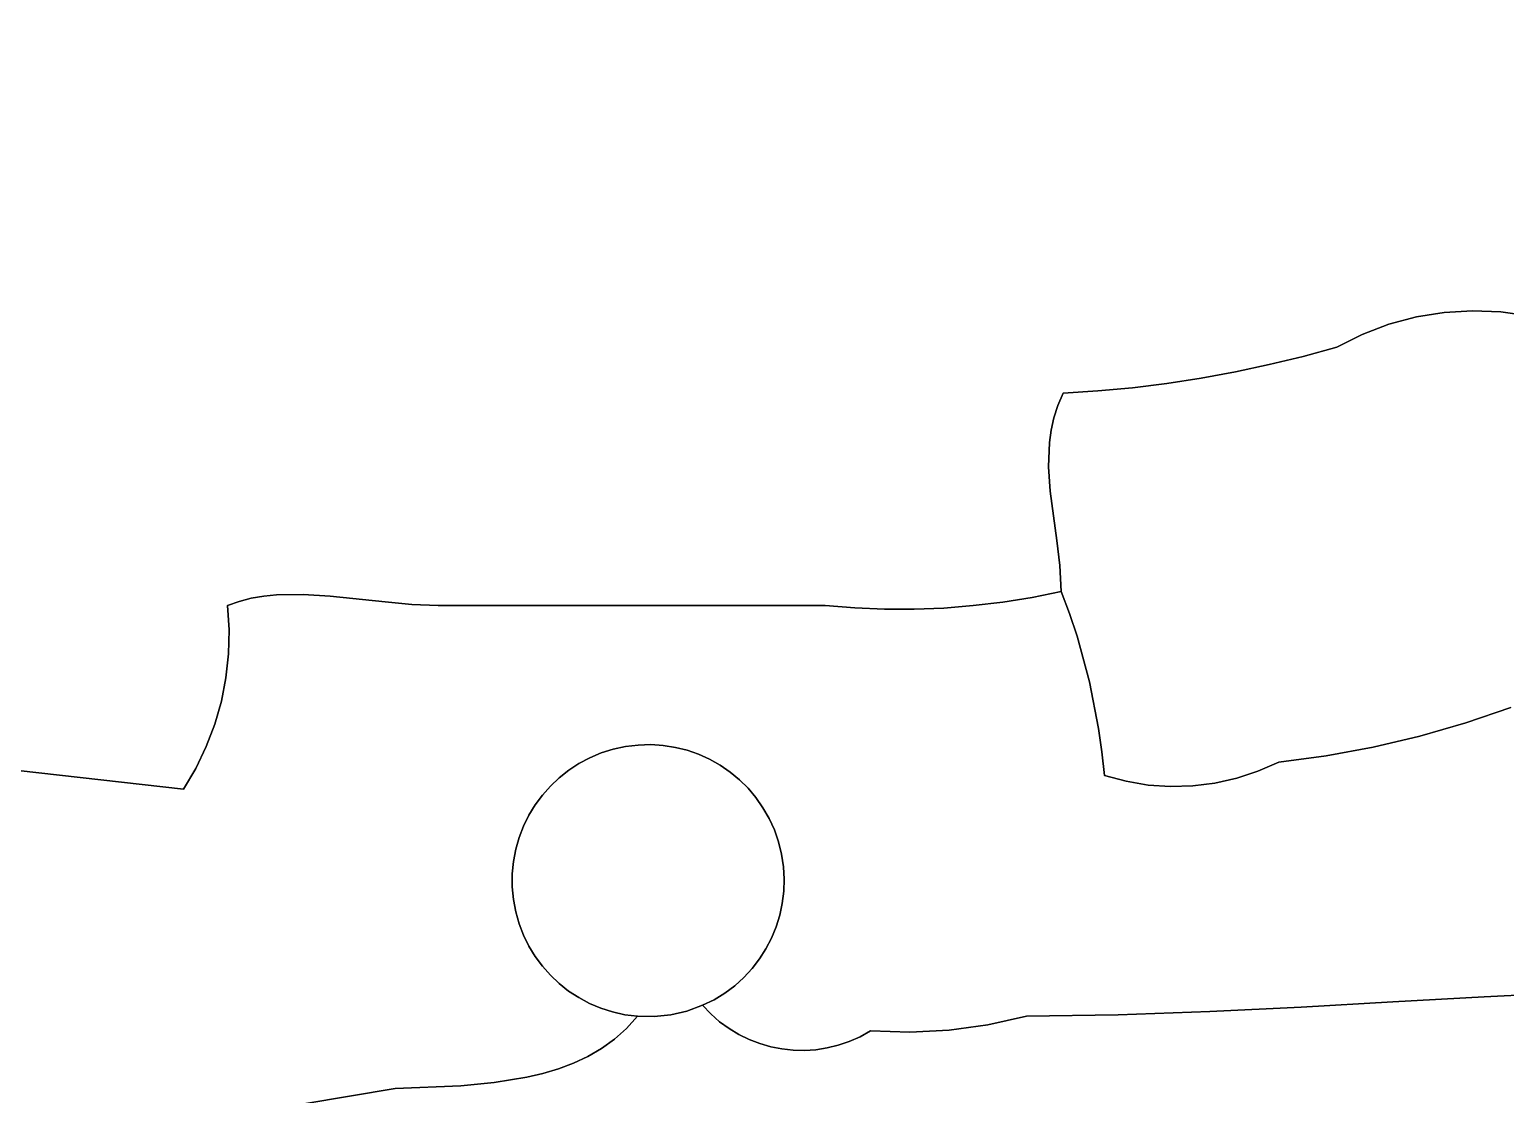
# Model space of a CAD drawing. Header units: inches. Extents: x 36.3 to 71.4, y 17.4 to 61.7.
# Drawn here: x 52.914 to 56.574, y 32.542 to 35.183 of the extents above; entities that cross this region are included whole.
import ezdxf

# ---------------------------------------------------------------- set-up
doc = ezdxf.new("R2010")
doc.units = ezdxf.units.IN
doc.layers.add('SURFACES_FOR_SKETCHUP', color=7, linetype='Continuous')

msp = doc.modelspace()

# ---------------------------------------------------------------- linework, layer by layer
at = {"layer": 'SURFACES_FOR_SKETCHUP'}
for points, invisible_edges in [([(50.6141, 35.9953), (50.7216, 34.9225), (53.3107, 36.2169)], 11), ([(53.3515, 36.1318), (53.3107, 36.2169), (50.7216, 34.9225)], 10), ([(50.7216, 34.9225), (50.7785, 34.8033), (53.3515, 36.1318)], 10), ([(53.3956, 36.0483), (53.3515, 36.1318), (50.7785, 34.8033)], 10), ([(50.8301, 34.6819), (53.3956, 36.0483), (50.7785, 34.8033)], 3), ([(53.4427, 35.9664), (53.3956, 36.0483), (50.8301, 34.6819)], 10), ([(50.8301, 34.6819), (50.8765, 34.5583), (53.4427, 35.9664)], 10), ([(50.8765, 34.5583), (50.9175, 34.4328), (53.4427, 35.9664)], 10), ([(53.7236, 35.545), (53.4427, 35.9664), (50.9175, 34.4328)], 11), ([(56.8206, 35.9313), (56.2914, 35.7261), (56.6321, 34.4724)], 11), ([(56.2914, 35.7261), (56.2635, 35.7056), (56.5622, 34.4825)], 10), ([(56.5622, 34.4825), (56.6321, 34.4724), (56.2914, 35.7261)], 10), ([(56.2298, 35.6873), (56.1464, 35.6504), (56.4919, 34.4854)], 10), ([(56.2635, 35.7056), (56.2298, 35.6873), (56.5622, 34.4825)], 10), ([(56.4919, 34.4854), (56.5622, 34.4825), (56.2298, 35.6873)], 10), ([(55.6271, 35.5167), (56.2848, 34.4519), (56.1464, 35.6504)], 11), ([(56.3527, 34.4701), (56.1464, 35.6504), (56.2848, 34.4519)], 3), ([(56.4219, 34.4813), (56.4919, 34.4854), (56.1464, 35.6504)], 10), ([(56.3527, 34.4701), (56.4219, 34.4813), (56.1464, 35.6504)], 10), ([(50.9175, 34.4328), (53.4043, 33.7543), (53.7236, 35.545)], 11), ([(53.4334, 33.7646), (53.7236, 35.545), (53.4043, 33.7543)], 3), ([(53.4636, 33.7722), (53.7236, 35.545), (53.4334, 33.7646)], 3), ([(53.4946, 33.7775), (53.7236, 35.545), (53.4636, 33.7722)], 3), ([(53.5264, 33.7807), (53.7236, 35.545), (53.4946, 33.7775)], 3), ([(53.7813, 35.5242), (53.7236, 35.545), (53.5264, 33.7807)], 10), ([(53.5264, 33.7807), (53.592, 33.7818), (53.7813, 35.5242)], 10), ([(53.8416, 35.5086), (53.7813, 35.5242), (53.592, 33.7818)], 10), ([(53.592, 33.7818), (53.6593, 33.7777), (53.8416, 35.5086)], 10), ([(53.9041, 35.4976), (53.8416, 35.5086), (53.6593, 33.7777)], 10), ([(55.5999, 35.5), (56.2187, 34.4269), (55.6271, 35.5167)], 3), ([(56.2848, 34.4519), (55.6271, 35.5167), (56.2187, 34.4269)], 3), ([(53.6593, 33.7777), (53.7952, 33.7631), (53.9041, 35.4976)], 10), ([(53.9685, 35.4906), (53.9041, 35.4976), (53.7952, 33.7631)], 10), ([(53.7952, 33.7631), (53.862, 33.7568), (53.9685, 35.4906)], 10), ([(53.862, 33.7568), (53.9268, 33.7543), (53.9685, 35.4906)], 10), ([(54.8402, 35.3695), (54.376, 35.4984), (53.9268, 33.7543)], 11), ([(54.2383, 35.4904), (53.9268, 33.7543), (54.376, 35.4984)], 3), ([(54.0344, 35.487), (53.9685, 35.4906), (53.9268, 33.7543)], 10), ([(54.2383, 35.4904), (54.1015, 35.4862), (53.9268, 33.7543)], 10), ([(54.1015, 35.4862), (54.0344, 35.487), (53.9268, 33.7543)], 10), ([(55.5214, 35.4748), (54.9563, 35.4125), (55.4765, 34.281)], 11), ([(55.4765, 34.281), (55.5626, 34.2865), (55.5214, 35.4748)], 10), ([(55.5214, 35.4748), (55.8191, 34.3182), (55.5651, 35.4864)], 3), ([(55.7339, 34.3052), (55.8191, 34.3182), (55.5214, 35.4748)], 10), ([(55.5626, 34.2865), (55.6484, 34.2946), (55.5214, 35.4748)], 10), ([(55.6484, 34.2946), (55.7339, 34.3052), (55.5214, 35.4748)], 10), ([(55.5651, 35.4864), (55.9039, 34.3337), (55.5999, 35.5)], 3), ([(55.9039, 34.3337), (55.5651, 35.4864), (55.8191, 34.3182)], 3), ([(56.0719, 34.3721), (55.5999, 35.5), (55.9881, 34.3517)], 3), ([(55.9881, 34.3517), (55.5999, 35.5), (55.9039, 34.3337)], 3), ([(56.2187, 34.4269), (55.5999, 35.5), (56.0719, 34.3721)], 11), ([(54.8886, 35.3799), (55.4765, 34.281), (54.9266, 35.3941)], 3), ([(54.9266, 35.3941), (55.4765, 34.281), (54.9563, 35.4125)], 3), ([(53.9268, 33.7543), (54.8864, 33.7543), (54.8402, 35.3695)], 10), ([(54.8402, 35.3695), (55.4765, 34.281), (54.8886, 35.3799)], 3), ([(55.4765, 34.281), (54.8402, 35.3695), (55.4636, 34.2501)], 3), ([(54.8864, 33.7543), (55.4636, 34.2501), (54.8402, 35.3695)], 11), ([(56.4219, 34.4813), (56.3527, 34.4701), (56.7364, 34.2358)], 10), ([(56.4219, 34.4813), (56.7205, 34.3081), (56.4919, 34.4854)], 3), ([(56.7205, 34.3081), (56.4219, 34.4813), (56.7364, 34.2358)], 3), ([(56.4919, 34.4854), (56.7205, 34.3081), (56.5622, 34.4825)], 3), ([(56.6321, 34.4724), (56.5622, 34.4825), (56.7087, 34.3812)], 10), ([(56.7087, 34.3812), (56.5622, 34.4825), (56.7205, 34.3081)], 3), ([(56.2187, 34.4269), (56.7564, 34.1647), (56.2848, 34.4519)], 3), ([(56.3527, 34.4701), (56.2848, 34.4519), (56.7364, 34.2358)], 10), ([(56.7564, 34.1647), (56.7364, 34.2358), (56.2848, 34.4519)], 10), ([(53.4043, 33.7543), (50.9175, 34.4328), (51.7502, 33.4734)], 11), ([(56.0719, 34.3721), (56.1551, 34.395), (56.2187, 34.4269)], 8), ([(56.1551, 34.395), (56.7564, 34.1647), (56.2187, 34.4269)], 3), ([(55.9881, 34.3517), (56.2458, 33.4033), (56.0719, 34.3721)], 3), ([(56.0719, 34.3721), (56.3612, 33.4305), (56.1551, 34.395)], 3), ([(56.3612, 33.4305), (56.0719, 34.3721), (56.2458, 33.4033)], 3), ([(56.1551, 34.395), (56.475, 33.4634), (56.7806, 34.0949)], 11), ([(56.7564, 34.1647), (56.1551, 34.395), (56.7806, 34.0949)], 3), ([(56.475, 33.4634), (56.1551, 34.395), (56.3612, 33.4305)], 3), ([(55.8191, 34.3182), (55.4927, 33.7342), (55.9039, 34.3337)], 3), ([(55.5112, 33.6784), (55.9039, 34.3337), (55.4927, 33.7342)], 3), ([(56.0113, 33.3657), (55.9039, 34.3337), (55.5112, 33.6784)], 11), ([(55.9039, 34.3337), (56.1291, 33.3816), (55.9881, 34.3517)], 3), ([(56.1291, 33.3816), (55.9039, 34.3337), (56.0113, 33.3657)], 3), ([(56.2458, 33.4033), (55.9881, 34.3517), (56.1291, 33.3816)], 3), ([(55.5626, 34.2865), (55.4405, 34.0983), (55.6484, 34.2946)], 3), ([(55.4446, 34.0379), (55.6484, 34.2946), (55.4405, 34.0983)], 3), ([(55.6484, 34.2946), (55.4446, 34.0379), (55.7339, 34.3052)], 3), ([(55.4614, 33.9157), (55.7339, 34.3052), (55.4446, 34.0379)], 3), ([(55.4688, 33.8532), (55.8191, 34.3182), (55.4614, 33.9157)], 3), ([(55.7339, 34.3052), (55.4614, 33.9157), (55.8191, 34.3182)], 3), ([(55.4927, 33.7342), (55.8191, 34.3182), (55.4688, 33.8532)], 11), ([(55.4405, 34.0983), (55.5626, 34.2865), (55.4427, 34.1587)], 3), ([(55.4427, 34.1587), (55.5626, 34.2865), (55.447, 34.1891)], 3), ([(55.447, 34.1891), (55.5626, 34.2865), (55.4539, 34.2195)], 3), ([(55.4636, 34.2501), (55.4539, 34.2195), (55.5626, 34.2865)], 10), ([(55.5626, 34.2865), (55.4765, 34.281), (55.4636, 34.2501)], 8), ([(55.4539, 34.2195), (55.4636, 34.2501), (54.8864, 33.7543)], 10), ([(55.447, 34.1891), (55.4539, 34.2195), (54.8864, 33.7543)], 10), ([(55.4427, 34.1587), (55.447, 34.1891), (54.8864, 33.7543)], 10), ([(54.8864, 33.7543), (54.9599, 33.7483), (55.4427, 34.1587)], 10), ([(54.9599, 33.7483), (55.0336, 33.7452), (55.4427, 34.1587)], 10), ([(55.4405, 34.0983), (55.4427, 34.1587), (55.0336, 33.7452)], 10), ([(55.1072, 33.7452), (55.4405, 34.0983), (55.0336, 33.7452)], 3), ([(55.1807, 33.7481), (55.4405, 34.0983), (55.1072, 33.7452)], 3), ([(55.4446, 34.0379), (55.4405, 34.0983), (55.1807, 33.7481)], 10), ([(56.7806, 34.0949), (56.475, 33.4634), (56.8087, 34.0265)], 3), ([(55.1807, 33.7481), (55.2541, 33.754), (55.4446, 34.0379)], 10), ([(55.4614, 33.9157), (55.4446, 34.0379), (55.2541, 33.754)], 10), ([(56.5871, 33.5017), (56.8087, 34.0265), (56.475, 33.4634)], 3), ([(55.2541, 33.754), (55.3272, 33.7628), (55.4614, 33.9157)], 10), ([(55.3999, 33.7746), (55.4614, 33.9157), (55.3272, 33.7628)], 3), ([(55.4688, 33.8532), (55.4614, 33.9157), (55.3999, 33.7746)], 10), ([(55.3999, 33.7746), (55.4722, 33.7894), (55.4688, 33.8532)], 8), ([(55.4688, 33.8532), (55.4722, 33.7894), (55.4927, 33.7342)], 8), ([(53.6593, 33.7777), (53.592, 33.7818), (53.4009, 33.5754)], 10), ([(53.4072, 33.6346), (53.4009, 33.5754), (53.592, 33.7818)], 10), ([(53.592, 33.7818), (53.5264, 33.7807), (53.4072, 33.6346)], 10), ([(55.4927, 33.7342), (55.4722, 33.7894), (55.3999, 33.7746)], 8), ([(53.2952, 33.2989), (53.4043, 33.7543), (51.7502, 33.4734)], 3), ([(53.2952, 33.2989), (53.3895, 33.5171), (53.4043, 33.7543)], 11), ([(53.3895, 33.5171), (53.3732, 33.4599), (53.7952, 33.7631)], 10), ([(53.3732, 33.4599), (54.1388, 33.2073), (53.7952, 33.7631)], 11), ([(53.7952, 33.7631), (53.6593, 33.7777), (53.3895, 33.5171)], 10), ([(53.4009, 33.5754), (53.3895, 33.5171), (53.6593, 33.7777)], 10), ([(53.3895, 33.5171), (53.4009, 33.5754), (53.4043, 33.7543)], 10), ([(53.4043, 33.7543), (53.4009, 33.5754), (53.4084, 33.6943)], 3), ([(53.4334, 33.7646), (53.4043, 33.7543), (53.4084, 33.6943)], 8), ([(53.4084, 33.6943), (53.4072, 33.6346), (53.5264, 33.7807)], 10), ([(53.5264, 33.7807), (53.4946, 33.7775), (53.4084, 33.6943)], 10), ([(53.4946, 33.7775), (53.4636, 33.7722), (53.4084, 33.6943)], 10), ([(53.4334, 33.7646), (53.4084, 33.6943), (53.4636, 33.7722)], 3), ([(53.7952, 33.7631), (54.1388, 33.2073), (53.862, 33.7568)], 3), ([(54.1521, 33.2343), (53.862, 33.7568), (54.1388, 33.2073)], 3), ([(54.1677, 33.2599), (53.862, 33.7568), (54.1521, 33.2343)], 3), ([(53.862, 33.7568), (54.1677, 33.2599), (53.9268, 33.7543)], 3), ([(54.1855, 33.284), (53.9268, 33.7543), (54.1677, 33.2599)], 3), ([(54.276, 33.3623), (53.9268, 33.7543), (54.2507, 33.3458)], 3), ([(54.3609, 33.3979), (53.9268, 33.7543), (54.3312, 33.3886)], 3), ([(54.3918, 33.4046), (53.9268, 33.7543), (54.3609, 33.3979)], 3), ([(54.2053, 33.3065), (53.9268, 33.7543), (54.1855, 33.284)], 3), ([(54.2271, 33.3271), (53.9268, 33.7543), (54.2053, 33.3065)], 3), ([(54.2507, 33.3458), (53.9268, 33.7543), (54.2271, 33.3271)], 3), ([(54.3028, 33.3766), (53.9268, 33.7543), (54.276, 33.3623)], 3), ([(54.3312, 33.3886), (53.9268, 33.7543), (54.3028, 33.3766)], 3), ([(54.4232, 33.4084), (53.9268, 33.7543), (54.3918, 33.4046)], 3), ([(53.9268, 33.7543), (54.4232, 33.4084), (54.8864, 33.7543)], 3), ([(54.4544, 33.4093), (54.8864, 33.7543), (54.4232, 33.4084)], 3), ([(54.4851, 33.4073), (54.8864, 33.7543), (54.4544, 33.4093)], 3), ([(54.5152, 33.4026), (54.8864, 33.7543), (54.4851, 33.4073)], 3), ([(54.5445, 33.3952), (54.8864, 33.7543), (54.5152, 33.4026)], 3), ([(54.5445, 33.3952), (54.5729, 33.3853), (54.8864, 33.7543)], 10), ([(54.5729, 33.3853), (54.6002, 33.3729), (54.8864, 33.7543)], 10), ([(54.6002, 33.3729), (54.6263, 33.3582), (54.8864, 33.7543)], 10), ([(54.6263, 33.3582), (54.651, 33.3413), (54.8864, 33.7543)], 10), ([(54.651, 33.3413), (54.6741, 33.3222), (54.8864, 33.7543)], 10), ([(54.6741, 33.3222), (54.6955, 33.301), (54.8864, 33.7543)], 10), ([(54.9599, 33.7483), (54.8864, 33.7543), (54.6955, 33.301)], 10), ([(54.6955, 33.301), (54.715, 33.278), (54.9599, 33.7483)], 10), ([(54.715, 33.278), (54.7325, 33.253), (54.9599, 33.7483)], 10), ([(55.0336, 33.7452), (54.9599, 33.7483), (54.7325, 33.253)], 10), ([(54.7325, 33.253), (54.7478, 33.2263), (55.0336, 33.7452)], 10), ([(55.1072, 33.7452), (55.0336, 33.7452), (54.7478, 33.2263)], 10), ([(54.7478, 33.2263), (54.7607, 33.198), (55.1072, 33.7452)], 10), ([(55.573, 33.3914), (55.1072, 33.7452), (54.7607, 33.198)], 11), ([(55.1072, 33.7452), (55.573, 33.3914), (55.1807, 33.7481)], 3), ([(55.1807, 33.7481), (55.5647, 33.4497), (55.2541, 33.754)], 3), ([(55.5647, 33.4497), (55.1807, 33.7481), (55.573, 33.3914)], 3), ([(55.2541, 33.754), (55.5421, 33.565), (55.3272, 33.7628)], 3), ([(55.5421, 33.565), (55.2541, 33.754), (55.5647, 33.4497)], 3), ([(55.3272, 33.7628), (55.5112, 33.6784), (55.3999, 33.7746)], 3), ([(55.5112, 33.6784), (55.3272, 33.7628), (55.5421, 33.565)], 3), ([(55.4927, 33.7342), (55.3999, 33.7746), (55.5112, 33.6784)], 3), ([(53.4072, 33.6346), (53.4084, 33.6943), (53.4009, 33.5754)], 2), ([(55.5421, 33.565), (56.0113, 33.3657), (55.5112, 33.6784)], 3), ([(55.8532, 33.3138), (55.9072, 33.3258), (55.5421, 33.565)], 10), ([(55.7984, 33.307), (55.8532, 33.3138), (55.5421, 33.565)], 10), ([(55.96, 33.3432), (55.5421, 33.565), (55.9072, 33.3258)], 3), ([(55.5647, 33.4497), (55.7984, 33.307), (55.5421, 33.565)], 3), ([(56.0113, 33.3657), (55.5421, 33.565), (55.96, 33.3432)], 3), ([(53.3895, 33.5171), (53.2952, 33.2989), (53.3732, 33.4599)], 3), ([(56.475, 33.4634), (56.7486, 32.7953), (56.5871, 33.5017)], 3), ([(53.2952, 33.2989), (51.7502, 33.4734), (51.7322, 33.4409)], 8), ([(53.2952, 33.2989), (53.326, 33.3505), (53.3732, 33.4599)], 10), ([(53.352, 33.4043), (53.3732, 33.4599), (53.326, 33.3505)], 2), ([(53.352, 33.4043), (54.1279, 33.1791), (53.3732, 33.4599)], 3), ([(54.1388, 33.2073), (53.3732, 33.4599), (54.1279, 33.1791)], 3), ([(56.3612, 33.4305), (56.5211, 32.7841), (56.475, 33.4634)], 3), ([(56.7486, 32.7953), (56.475, 33.4634), (56.5211, 32.7841)], 3), ([(51.7109, 33.4103), (53.1949, 32.4519), (51.7322, 33.4409)], 3), ([(53.2952, 33.2989), (51.7322, 33.4409), (53.1949, 32.4519)], 11), ([(55.573, 33.3914), (55.688, 33.3092), (55.5647, 33.4497)], 3), ([(55.7432, 33.3054), (55.5647, 33.4497), (55.688, 33.3092)], 3), ([(55.7984, 33.307), (55.5647, 33.4497), (55.7432, 33.3054)], 3), ([(56.2458, 33.4033), (56.294, 32.7713), (56.3612, 33.4305)], 3), ([(56.5211, 32.7841), (56.3612, 33.4305), (56.294, 32.7713)], 3), ([(51.5957, 32.5615), (53.1949, 32.4519), (51.7109, 33.4103)], 11), ([(53.326, 33.3505), (54.1138, 33.1196), (53.352, 33.4043)], 3), ([(54.1195, 33.1499), (53.352, 33.4043), (54.1138, 33.1196)], 3), ([(54.1279, 33.1791), (53.352, 33.4043), (54.1195, 33.1499)], 3), ([(54.1855, 33.284), (54.1108, 33.057), (54.3918, 33.4046)], 11), ([(54.2053, 32.8374), (54.3918, 33.4046), (54.1108, 33.057)], 11), ([(54.1855, 33.284), (54.3918, 33.4046), (54.2053, 33.3065)], 3), ([(54.2053, 32.8374), (54.4215, 32.7356), (54.3918, 33.4046)], 11), ([(54.3609, 33.3979), (54.2053, 33.3065), (54.3918, 33.4046)], 3), ([(54.2053, 33.3065), (54.3609, 33.3979), (54.2271, 33.3271)], 3), ([(54.2271, 33.3271), (54.3609, 33.3979), (54.2507, 33.3458)], 3), ([(54.3609, 33.3979), (54.3312, 33.3886), (54.2507, 33.3458)], 10), ([(54.276, 33.3623), (54.2507, 33.3458), (54.3312, 33.3886)], 10), ([(54.3312, 33.3886), (54.3028, 33.3766), (54.276, 33.3623)], 8), ([(54.3918, 33.4046), (54.6002, 33.3729), (54.4232, 33.4084)], 3), ([(54.6263, 33.3582), (54.3918, 33.4046), (54.7537, 32.9297)], 11), ([(54.4215, 32.7356), (54.5038, 32.7393), (54.3918, 33.4046)], 11), ([(54.6002, 33.3729), (54.3918, 33.4046), (54.6263, 33.3582)], 3), ([(54.5038, 32.7393), (54.7537, 32.9297), (54.3918, 33.4046)], 11), ([(54.4232, 33.4084), (54.5445, 33.3952), (54.4544, 33.4093)], 3), ([(54.5729, 33.3853), (54.4232, 33.4084), (54.6002, 33.3729)], 3), ([(54.5445, 33.3952), (54.4232, 33.4084), (54.5729, 33.3853)], 3), ([(54.5152, 33.4026), (54.4544, 33.4093), (54.5445, 33.3952)], 3), ([(54.5152, 33.4026), (54.4851, 33.4073), (54.4544, 33.4093)], 8), ([(54.7607, 33.198), (54.7712, 33.1681), (55.573, 33.3914)], 10), ([(55.5791, 33.3329), (55.573, 33.3914), (54.7712, 33.1681)], 10), ([(55.6332, 33.3184), (55.688, 33.3092), (55.573, 33.3914)], 10), ([(55.5791, 33.3329), (55.6332, 33.3184), (55.573, 33.3914)], 2), ([(56.1291, 33.3816), (56.0113, 33.3657), (56.0671, 32.7584)], 10), ([(56.294, 32.7713), (56.1291, 33.3816), (56.0671, 32.7584)], 3), ([(56.1291, 33.3816), (56.294, 32.7713), (56.2458, 33.4033)], 3), ([(53.2952, 33.2989), (54.1109, 33.0886), (53.326, 33.3505)], 3), ([(54.1138, 33.1196), (53.326, 33.3505), (54.1109, 33.0886)], 3), ([(54.6263, 33.3582), (54.7712, 33.1681), (54.651, 33.3413)], 3), ([(54.6263, 33.3582), (54.7537, 32.9297), (54.7712, 33.1681)], 11), ([(55.9072, 33.3258), (56.0671, 32.7584), (55.96, 33.3432)], 3), ([(55.96, 33.3432), (56.0671, 32.7584), (56.0113, 33.3657)], 3), ([(54.651, 33.3413), (54.7607, 33.198), (54.6741, 33.3222)], 3), ([(54.7607, 33.198), (54.651, 33.3413), (54.7712, 33.1681)], 3), ([(54.6741, 33.3222), (54.7607, 33.198), (54.6955, 33.301)], 3), ([(54.7712, 33.1681), (54.7788, 33.1374), (55.5791, 33.3329)], 10), ([(54.7788, 33.1374), (54.7834, 33.1066), (55.5791, 33.3329)], 10), ([(54.7834, 33.1066), (55.2904, 32.7143), (55.5791, 33.3329)], 11), ([(55.3856, 32.7358), (55.5791, 33.3329), (55.2904, 32.7143)], 3), ([(55.6132, 32.7391), (55.5791, 33.3329), (55.3856, 32.7358)], 3), ([(55.5791, 33.3329), (55.6132, 32.7391), (55.6332, 33.3184)], 3), ([(55.6332, 33.3184), (55.6132, 32.7391), (55.688, 33.3092)], 3), ([(55.688, 33.3092), (55.6132, 32.7391), (55.7432, 33.3054)], 3), ([(55.7432, 33.3054), (55.8403, 32.7471), (55.7984, 33.307)], 3), ([(55.7984, 33.307), (55.8403, 32.7471), (55.8532, 33.3138)], 3), ([(56.0671, 32.7584), (55.8532, 33.3138), (55.8403, 32.7471)], 3), ([(55.8532, 33.3138), (56.0671, 32.7584), (55.9072, 33.3258)], 3), ([(53.1949, 32.4519), (53.8208, 32.5565), (53.2952, 33.2989)], 10), ([(53.8208, 32.5565), (54.1137, 33.0255), (53.2952, 33.2989)], 11), ([(54.1108, 33.057), (53.2952, 33.2989), (54.1137, 33.0255)], 3), ([(54.1109, 33.0886), (53.2952, 33.2989), (54.1108, 33.057)], 3), ([(54.1677, 33.2599), (54.1108, 33.057), (54.1855, 33.284)], 3), ([(54.715, 33.278), (54.6955, 33.301), (54.7478, 33.2263)], 10), ([(54.7607, 33.198), (54.7478, 33.2263), (54.6955, 33.301)], 10), ([(54.7478, 33.2263), (54.7325, 33.253), (54.715, 33.278)], 8), ([(55.8403, 32.7471), (55.7432, 33.3054), (55.6132, 32.7391)], 3), ([(54.1108, 33.057), (54.1677, 33.2599), (54.1109, 33.0886)], 3), ([(54.1521, 33.2343), (54.1109, 33.0886), (54.1677, 33.2599)], 3), ([(54.1388, 33.2073), (54.1109, 33.0886), (54.1521, 33.2343)], 3), ([(54.1109, 33.0886), (54.1388, 33.2073), (54.1138, 33.1196)], 3), ([(54.1279, 33.1791), (54.1138, 33.1196), (54.1388, 33.2073)], 3), ([(54.1279, 33.1791), (54.1195, 33.1499), (54.1138, 33.1196)], 8), ([(54.7651, 32.9574), (54.7712, 33.1681), (54.7537, 32.9297)], 3), ([(54.7712, 33.1681), (54.7651, 32.9574), (54.7788, 33.1374)], 3), ([(54.7741, 32.986), (54.7788, 33.1374), (54.7651, 32.9574)], 3), ([(54.7804, 33.0155), (54.7788, 33.1374), (54.7741, 32.986)], 3), ([(54.7788, 33.1374), (54.7804, 33.0155), (54.7834, 33.1066)], 3), ([(54.7842, 33.0455), (54.7834, 33.1066), (54.7804, 33.0155)], 3), ([(54.7852, 33.0759), (55.2904, 32.7143), (54.7834, 33.1066)], 3), ([(54.7842, 33.0455), (54.7852, 33.0759), (54.7834, 33.1066)], 8), ([(54.2053, 32.8374), (54.1108, 33.057), (54.1855, 32.8599)], 3), ([(54.1137, 33.0255), (54.1855, 32.8599), (54.1108, 33.057)], 3), ([(54.7842, 33.0455), (55.1938, 32.7009), (54.7852, 33.0759)], 3), ([(55.2904, 32.7143), (54.7852, 33.0759), (55.1938, 32.7009)], 3), ([(54.1193, 32.9948), (54.1137, 33.0255), (53.8208, 32.5565)], 10), ([(54.1676, 32.884), (54.1137, 33.0255), (54.152, 32.9097)], 3), ([(54.1855, 32.8599), (54.1137, 33.0255), (54.1676, 32.884)], 3), ([(54.1137, 33.0255), (54.1193, 32.9948), (54.152, 32.9097)], 10), ([(54.7741, 32.986), (54.9989, 32.6993), (54.7804, 33.0155)], 3), ([(54.7804, 33.0155), (55.0965, 32.6959), (54.7842, 33.0455)], 3), ([(55.0965, 32.6959), (54.7804, 33.0155), (54.9989, 32.6993)], 3), ([(55.1938, 32.7009), (54.7842, 33.0455), (55.0965, 32.6959)], 3), ([(54.1277, 32.9653), (54.1193, 32.9948), (53.8208, 32.5565)], 10), ([(54.1386, 32.9368), (54.152, 32.9097), (54.1193, 32.9948)], 10), ([(54.1193, 32.9948), (54.1277, 32.9653), (54.1386, 32.9368)], 8), ([(54.7651, 32.9574), (54.9989, 32.6993), (54.7741, 32.986)], 3), ([(54.1386, 32.9368), (54.1277, 32.9653), (53.8208, 32.5565)], 10), ([(54.7537, 32.9297), (54.9989, 32.6993), (54.7651, 32.9574)], 3), ([(53.8208, 32.5565), (53.9835, 32.5635), (54.1386, 32.9368)], 10), ([(54.152, 32.9097), (54.1386, 32.9368), (53.9835, 32.5635)], 10), ([(54.1676, 32.884), (54.152, 32.9097), (53.9835, 32.5635)], 10), ([(54.5827, 32.7628), (54.7537, 32.9297), (54.5038, 32.7393)], 11), ([(54.7399, 32.9032), (54.7537, 32.9297), (54.5827, 32.7628)], 10), ([(54.7399, 32.9032), (54.9731, 32.6849), (54.7537, 32.9297)], 3), ([(54.9989, 32.6993), (54.7537, 32.9297), (54.9731, 32.6849)], 3), ([(53.9835, 32.5635), (54.0661, 32.5711), (54.1676, 32.884)], 10), ([(54.1855, 32.8599), (54.1676, 32.884), (54.0661, 32.5711)], 10), ([(54.5827, 32.7628), (54.6111, 32.7767), (54.7399, 32.9032)], 10), ([(54.7238, 32.8779), (54.7399, 32.9032), (54.6111, 32.7767)], 10), ([(54.7054, 32.8541), (54.7238, 32.8779), (54.6111, 32.7767)], 10), ([(54.7054, 32.8541), (54.8071, 32.6516), (54.7238, 32.8779)], 3), ([(54.7238, 32.8779), (54.8914, 32.657), (54.7399, 32.9032)], 3), ([(54.8914, 32.657), (54.7238, 32.8779), (54.8634, 32.6528)], 3), ([(54.8352, 32.651), (54.7238, 32.8779), (54.8071, 32.6516)], 3), ([(54.8634, 32.6528), (54.7238, 32.8779), (54.8352, 32.651)], 3), ([(54.9731, 32.6849), (54.7399, 32.9032), (54.9464, 32.6731)], 3), ([(54.9464, 32.6731), (54.7399, 32.9032), (54.9191, 32.6638)], 3), ([(54.9191, 32.6638), (54.7399, 32.9032), (54.8914, 32.657)], 3), ([(54.2053, 32.8374), (54.1855, 32.8599), (54.0661, 32.5711)], 10), ([(54.0661, 32.5711), (54.1473, 32.5844), (54.2053, 32.8374)], 10), ([(54.227, 32.8169), (54.2053, 32.8374), (54.1473, 32.5844)], 10), ([(54.227, 32.8169), (54.4215, 32.7356), (54.2053, 32.8374)], 3), ([(54.6111, 32.7767), (54.6376, 32.793), (54.7054, 32.8541)], 10), ([(54.6849, 32.8319), (54.7054, 32.8541), (54.6376, 32.793)], 10), ([(54.6376, 32.793), (54.6623, 32.8115), (54.6849, 32.8319)], 8), ([(54.6623, 32.8115), (54.6982, 32.678), (54.6849, 32.8319)], 3), ([(54.6849, 32.8319), (54.7516, 32.66), (54.7054, 32.8541)], 3), ([(54.7246, 32.6678), (54.6849, 32.8319), (54.6982, 32.678)], 3), ([(54.7516, 32.66), (54.6849, 32.8319), (54.7246, 32.6678)], 3), ([(54.7792, 32.6546), (54.7054, 32.8541), (54.7516, 32.66)], 3), ([(54.8071, 32.6516), (54.7054, 32.8541), (54.7792, 32.6546)], 3), ([(54.1473, 32.5844), (54.1868, 32.5937), (54.227, 32.8169)], 10), ([(54.2506, 32.7983), (54.227, 32.8169), (54.1868, 32.5937)], 10), ([(54.1868, 32.5937), (54.2252, 32.6053), (54.2506, 32.7983)], 10), ([(54.2757, 32.7818), (54.2506, 32.7983), (54.2252, 32.6053)], 10), ([(54.2506, 32.7983), (54.3901, 32.7396), (54.227, 32.8169)], 3), ([(54.4215, 32.7356), (54.227, 32.8169), (54.3901, 32.7396)], 3), ([(54.2757, 32.7818), (54.3901, 32.7396), (54.2506, 32.7983)], 3), ([(54.6376, 32.793), (54.6483, 32.7051), (54.6623, 32.8115)], 3), ([(54.6728, 32.6904), (54.6623, 32.8115), (54.6483, 32.7051)], 3), ([(54.6982, 32.678), (54.6623, 32.8115), (54.6728, 32.6904)], 3), ([(56.7486, 32.7953), (56.5211, 32.7841), (56.6371, 31.821)], 10), ([(54.2252, 32.6053), (54.2624, 32.6193), (54.2757, 32.7818)], 10), ([(54.2624, 32.6193), (54.298, 32.6361), (54.2757, 32.7818)], 10), ([(54.3024, 32.7675), (54.2757, 32.7818), (54.298, 32.6361)], 10), ([(54.3024, 32.7675), (54.3597, 32.7463), (54.2757, 32.7818)], 3), ([(54.3901, 32.7396), (54.2757, 32.7818), (54.3597, 32.7463)], 3), ([(54.298, 32.6361), (54.332, 32.6558), (54.3024, 32.7675)], 10), ([(54.3304, 32.7556), (54.3024, 32.7675), (54.332, 32.6558)], 10), ([(54.3024, 32.7675), (54.3304, 32.7556), (54.3597, 32.7463)], 8), ([(54.5038, 32.7393), (54.5439, 32.7486), (54.5827, 32.7628)], 8), ([(54.6031, 32.7413), (54.5827, 32.7628), (54.5439, 32.7486)], 8), ([(54.5827, 32.7628), (54.6031, 32.7413), (54.6111, 32.7767)], 2), ([(54.6031, 32.7413), (54.625, 32.7221), (54.6111, 32.7767)], 10), ([(54.6111, 32.7767), (54.625, 32.7221), (54.6376, 32.793)], 3), ([(54.6483, 32.7051), (54.6376, 32.793), (54.625, 32.7221)], 3), ([(55.8403, 32.7471), (56.0867, 31.7869), (56.0671, 32.7584)], 3), ([(56.0671, 32.7584), (56.2699, 31.8023), (56.294, 32.7713)], 3), ([(56.2699, 31.8023), (56.0671, 32.7584), (56.0867, 31.7869)], 3), ([(56.2699, 31.8023), (56.4534, 31.8136), (56.294, 32.7713)], 10), ([(56.5211, 32.7841), (56.294, 32.7713), (56.4534, 31.8136)], 10), ([(56.4534, 31.8136), (56.6371, 31.821), (56.5211, 32.7841)], 10), ([(54.332, 32.6558), (54.3641, 32.6788), (54.3304, 32.7556)], 10), ([(54.3597, 32.7463), (54.3304, 32.7556), (54.3641, 32.6788)], 10), ([(54.394, 32.7053), (54.3901, 32.7396), (54.3597, 32.7463)], 9), ([(54.394, 32.7053), (54.3597, 32.7463), (54.3641, 32.6788)], 3), ([(54.4629, 32.7349), (54.3641, 32.6788), (54.5038, 32.7393)], 3), ([(54.3641, 32.6788), (54.6483, 32.7051), (54.5038, 32.7393)], 11), ([(54.4629, 32.7349), (54.394, 32.7053), (54.3641, 32.6788)], 9), ([(54.394, 32.7053), (54.4215, 32.7356), (54.3901, 32.7396)], 8), ([(54.4629, 32.7349), (54.4215, 32.7356), (54.394, 32.7053)], 8), ([(54.4215, 32.7356), (54.4629, 32.7349), (54.5038, 32.7393)], 8), ([(54.5038, 32.7393), (54.625, 32.7221), (54.5439, 32.7486)], 3), ([(54.625, 32.7221), (54.5038, 32.7393), (54.6483, 32.7051)], 3), ([(54.6031, 32.7413), (54.5439, 32.7486), (54.625, 32.7221)], 3), ([(55.2904, 32.7143), (55.5398, 31.7168), (55.3856, 32.7358)], 3), ([(55.3856, 32.7358), (55.5398, 31.7168), (55.6132, 32.7391)], 3), ([(55.7216, 31.7441), (55.6132, 32.7391), (55.5398, 31.7168)], 3), ([(55.6132, 32.7391), (55.7216, 31.7441), (55.8403, 32.7471)], 3), ([(55.9039, 31.7675), (55.8403, 32.7471), (55.7216, 31.7441)], 3), ([(56.0867, 31.7869), (55.8403, 32.7471), (55.9039, 31.7675)], 3), ([(54.332, 32.6558), (54.6728, 32.6904), (54.3641, 32.6788)], 3), ([(54.6728, 32.6904), (54.332, 32.6558), (54.6982, 32.678)], 3), ([(54.6483, 32.7051), (54.3641, 32.6788), (54.6728, 32.6904)], 3), ([(55.0965, 32.6959), (54.9464, 32.6731), (54.9191, 32.6638)], 9), ([(54.9191, 32.6638), (55.0227, 31.6456), (55.0965, 32.6959)], 11), ([(55.0965, 32.6959), (54.9731, 32.6849), (54.9464, 32.6731)], 9), ([(55.0965, 32.6959), (54.9989, 32.6993), (54.9731, 32.6849)], 8), ([(55.3585, 31.6854), (55.0965, 32.6959), (55.0227, 31.6456)], 3), ([(55.0965, 32.6959), (55.3585, 31.6854), (55.1938, 32.7009)], 3), ([(55.1938, 32.7009), (55.3585, 31.6854), (55.2904, 32.7143)], 3), ([(55.5398, 31.7168), (55.2904, 32.7143), (55.3585, 31.6854)], 3), ([(54.298, 32.6361), (54.6982, 32.678), (54.332, 32.6558)], 3), ([(54.6982, 32.678), (54.298, 32.6361), (54.7246, 32.6678)], 3), ([(54.7246, 32.6678), (54.298, 32.6361), (54.6879, 31.5997)], 11), ([(54.7516, 32.66), (54.7246, 32.6678), (54.6879, 31.5997)], 10), ([(54.7792, 32.6546), (54.7516, 32.66), (54.6879, 31.5997)], 10), ([(54.7792, 32.6546), (54.6879, 31.5997), (54.8071, 32.6516)], 3), ([(55.0227, 31.6456), (54.8071, 32.6516), (54.6879, 31.5997)], 3), ([(54.8071, 32.6516), (55.0227, 31.6456), (54.8352, 32.651)], 3), ([(54.8352, 32.651), (55.0227, 31.6456), (54.8634, 32.6528)], 3), ([(54.8634, 32.6528), (55.0227, 31.6456), (54.8914, 32.657)], 3), ([(54.8914, 32.657), (55.0227, 31.6456), (54.9191, 32.6638)], 3), ([(54.2252, 32.6053), (54.354, 31.5476), (54.2624, 32.6193)], 3), ([(54.2624, 32.6193), (54.6879, 31.5997), (54.298, 32.6361)], 3), ([(54.6879, 31.5997), (54.2624, 32.6193), (54.354, 31.5476)], 3), ([(54.0661, 32.5711), (54.354, 31.5476), (54.1473, 32.5844)], 3), ([(54.1473, 32.5844), (54.354, 31.5476), (54.1868, 32.5937)], 3), ([(54.1868, 32.5937), (54.354, 31.5476), (54.2252, 32.6053)], 3), ([(51.6046, 32.5268), (53.1949, 32.4519), (51.5957, 32.5615)], 3), ([(53.1949, 32.4519), (53.6894, 31.425), (53.8208, 32.5565)], 3), ([(54.0211, 31.4894), (53.8208, 32.5565), (53.6894, 31.425)], 3), ([(53.8208, 32.5565), (54.0211, 31.4894), (53.9835, 32.5635)], 3), ([(53.9835, 32.5635), (54.0211, 31.4894), (54.0661, 32.5711)], 3), ([(54.354, 31.5476), (54.0661, 32.5711), (54.0211, 31.4894)], 3)]:
    msp.add_3dface(points, dxfattribs=dict(at, invisible_edges=invisible_edges))

doc.saveas('drawing.dxf')
